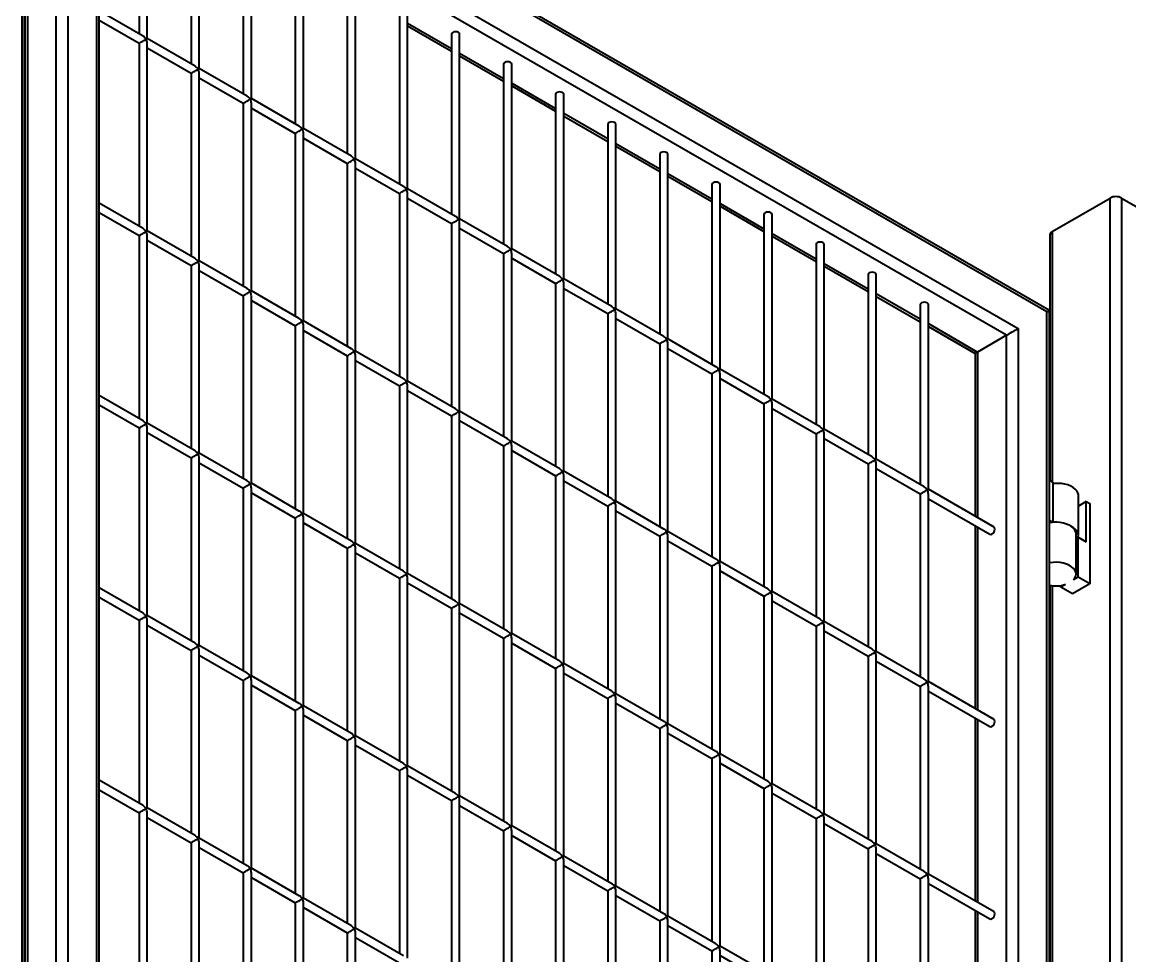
# Model space of a CAD drawing. Header units: millimetres. Extents: x 0 to 420, y 0 to 297.
# Drawn here: x 280.43 to 293.96, y 162.79 to 174.21 of the extents above; entities that cross this region are included whole.
import ezdxf

# ---------------------------------------------------------------- set-up
doc = ezdxf.new("R2010")
doc.units = ezdxf.units.MM

msp = doc.modelspace()

# ---------------------------------------------------------------- linework, layer by layer
at = {"color": 8, "linetype": 'Continuous', "lineweight": 40}
for p, q in [((280.4258, 147.6394), (280.4258, 179.8112)), ((292.4537, 170.3772), (281.3673, 176.7773)), ((280.4895, 174.6425), (280.4895, 151.3948)), ((285.1357, 174.1936), (285.6721, 173.884)), ((285.7721, 173.8262), (286.3084, 173.5166)), ((286.4084, 173.4589), (286.9448, 173.1492)), ((287.0448, 173.0915), (287.5812, 172.7818)), ((287.6812, 172.7241), (288.2176, 172.4144)), ((288.3176, 172.3567), (288.854, 172.047)), ((293.7194, 139.8835), (293.7194, 172.0553)), ((293.8609, 172.0553), (293.8609, 139.8835)), ((288.954, 171.9893), (289.4904, 171.6797)), ((293.0123, 171.6471), (293.0123, 168.585)), ((289.5904, 171.6219), (290.1268, 171.3123)), ((290.2268, 171.2546), (290.7632, 170.9449)), ((290.8632, 170.8872), (291.3996, 170.5775)), ((291.4996, 170.5198), (292.1002, 170.1731)), ((292.4537, 142.1587), (292.4537, 170.3772)), ((292.1002, 170.1731), (292.1002, 168.1486)), ((292.1002, 168.0332), (292.1002, 165.797)), ((293.0123, 167.3159), (293.0123, 144.0887)), ((292.1002, 165.6815), (292.1002, 163.4453)), ((292.1002, 163.3299), (292.1002, 161.0937))]:
    msp.add_line(p, q, dxfattribs=at)
at = {"color": 7, "linetype": 'Continuous', "lineweight": 40}
for p, q in [((280.4551, 147.6225), (280.4551, 179.7703)), ((280.843, 148.256), (280.843, 177.6515)), ((292.978, 170.6799), (280.9137, 177.6445)), ((280.9844, 177.5698), (280.9844, 148.3377)), ((292.9487, 170.663), (280.9844, 177.5698)), ((281.338, 176.9575), (292.5951, 170.4589)), ((281.338, 148.5418), (281.338, 176.9575)), ((281.3673, 148.5588), (281.3673, 176.8589)), ((281.8537, 176.2635), (281.8537, 174.0638)), ((281.9537, 174.0061), (281.9537, 176.2635)), ((282.4901, 175.8961), (282.4901, 173.6964)), ((282.5901, 173.6387), (282.5901, 175.8961)), ((283.1265, 175.5287), (283.1265, 173.329)), ((283.2265, 173.2713), (283.2265, 175.5287)), ((283.7629, 175.1614), (283.7629, 172.9616)), ((283.8629, 172.9039), (283.8629, 175.1614)), ((284.3993, 174.794), (284.3993, 172.5943)), ((284.4993, 172.5365), (284.4993, 174.794)), ((280.4602, 174.6358), (280.4602, 151.4041)), ((281.9037, 174.0349), (281.3673, 174.3446)), ((285.0357, 174.4266), (285.0357, 172.2269)), ((285.1357, 172.1691), (285.1357, 174.4266)), ((281.3673, 174.2291), (281.8537, 173.9483)), ((285.1357, 174.1598), (285.6721, 173.8502)), ((281.8537, 173.9483), (281.8537, 171.7122)), ((282.5401, 173.6675), (281.9537, 174.0061)), ((281.9537, 171.6544), (281.9537, 173.9483)), ((285.6721, 174.0592), (285.6721, 171.8595)), ((285.772, 171.8018), (285.772, 174.0592)), ((281.9537, 173.8906), (282.4901, 173.5809)), ((285.7721, 173.7924), (286.3084, 173.4828)), ((286.3084, 173.6918), (286.3084, 171.4921)), ((286.4084, 171.4344), (286.4084, 173.6918)), ((282.4901, 173.5809), (282.4901, 171.3448)), ((283.1765, 173.3002), (282.5901, 173.6387)), ((282.5901, 171.287), (282.5901, 173.5809)), ((282.5901, 173.5232), (283.1265, 173.2136)), ((286.4084, 173.425), (286.9448, 173.1154)), ((283.8129, 172.9328), (283.2265, 173.2713)), ((286.9448, 173.3244), (286.9448, 171.1247)), ((287.0448, 171.067), (287.0448, 173.3244)), ((283.1265, 173.2136), (283.1265, 170.9774)), ((283.2265, 170.9197), (283.2265, 173.2136)), ((283.2265, 173.1558), (283.7629, 172.8462)), ((287.0448, 173.0577), (287.5812, 172.748)), ((284.4493, 172.5654), (283.8629, 172.9039)), ((287.5812, 172.9571), (287.5812, 170.7573)), ((287.6812, 170.6996), (287.6812, 172.9571)), ((283.7629, 172.8462), (283.7629, 170.61)), ((283.8629, 170.5523), (283.8629, 172.8462)), ((283.8629, 172.7884), (284.3993, 172.4788)), ((287.6812, 172.6903), (288.2176, 172.3806)), ((288.2176, 172.5897), (288.2176, 170.39)), ((288.3176, 170.3322), (288.3176, 172.5897)), ((284.3993, 172.4788), (284.3993, 170.2426)), ((285.0856, 172.198), (284.4993, 172.5365)), ((284.4993, 170.1849), (284.4993, 172.4788)), ((284.4993, 172.4211), (285.0357, 172.1114)), ((288.3176, 172.3229), (288.854, 172.0132)), ((288.854, 172.2223), (288.854, 170.0226)), ((288.954, 169.9648), (288.954, 172.2223)), ((285.0357, 172.1114), (285.0357, 169.8752)), ((285.722, 171.8306), (285.1357, 172.1691)), ((285.1357, 169.8175), (285.1357, 172.1114)), ((285.1357, 172.0537), (285.672, 171.744)), ((293.0123, 171.6471), (293.7194, 172.0553)), ((293.8609, 172.0553), (294.568, 171.6471)), ((281.9037, 171.6833), (281.3673, 171.9929)), ((288.954, 171.9555), (289.4904, 171.6459)), ((281.3673, 171.8775), (281.8537, 171.5967)), ((286.3584, 171.4632), (285.772, 171.8018)), ((289.4904, 171.8549), (289.4904, 169.6552)), ((289.5904, 169.5975), (289.5904, 171.8549)), ((282.5401, 171.3159), (281.9537, 171.6544)), ((285.6721, 171.744), (285.6721, 169.5078)), ((285.772, 169.4501), (285.772, 171.744)), ((285.772, 171.6863), (286.3084, 171.3766)), ((281.8537, 171.5967), (281.8537, 169.3605)), ((281.9537, 169.3028), (281.9537, 171.5967)), ((281.9537, 171.539), (282.4901, 171.2293)), ((289.5904, 171.5881), (290.1268, 171.2785)), ((292.983, 171.6063), (292.983, 168.6019)), ((286.3084, 171.3766), (286.3084, 169.1405)), ((286.9948, 171.0959), (286.4084, 171.4344)), ((286.4084, 169.0827), (286.4084, 171.3766)), ((290.1268, 171.4875), (290.1268, 169.2878)), ((290.2268, 169.2301), (290.2268, 171.4875)), ((282.4901, 171.2293), (282.4901, 168.9931)), ((283.1765, 170.9485), (282.5901, 171.287)), ((282.5901, 168.9354), (282.5901, 171.2293)), ((286.4084, 171.3189), (286.9448, 171.0093)), ((282.5901, 171.1716), (283.1265, 170.8619)), ((290.2268, 171.2207), (290.7632, 170.9111)), ((290.7632, 171.1201), (290.7632, 168.9204)), ((290.8632, 168.8627), (290.8632, 171.1201)), ((286.9448, 171.0093), (286.9448, 168.7731)), ((287.6312, 170.7285), (287.0448, 171.067)), ((287.0448, 168.7154), (287.0448, 171.0093)), ((283.1265, 170.8619), (283.1265, 168.6257)), ((283.8129, 170.5811), (283.2265, 170.9197)), ((283.2265, 168.568), (283.2265, 170.8619)), ((287.0448, 170.9515), (287.5812, 170.6419)), ((290.8632, 170.8534), (291.3996, 170.5437)), ((283.2265, 170.8042), (283.7629, 170.4945)), ((288.2676, 170.3611), (287.6812, 170.6996)), ((291.3996, 170.7528), (291.3996, 168.553)), ((291.4996, 168.4953), (291.4996, 170.7527)), ((284.4493, 170.2138), (283.8629, 170.5523)), ((287.5812, 170.6419), (287.5812, 168.4057)), ((287.6812, 168.348), (287.6812, 170.6419)), ((287.6812, 170.5841), (288.2176, 170.2745)), ((292.9487, 141.4309), (292.9487, 170.663)), ((292.978, 141.3323), (292.978, 170.6799)), ((283.7629, 170.4945), (283.7629, 168.2584)), ((283.8629, 168.2006), (283.8629, 170.4945)), ((283.8629, 170.4368), (284.3993, 170.1271)), ((291.4996, 170.486), (292.0709, 170.1562)), ((292.5951, 170.4589), (292.5951, 142.0432)), ((288.904, 169.9937), (288.3176, 170.3322)), ((292.4537, 170.3772), (292.1002, 170.1731)), ((285.0856, 169.8464), (284.4993, 170.1849)), ((288.2176, 170.2745), (288.2176, 168.0383)), ((288.3176, 167.9806), (288.3176, 170.2745)), ((288.3176, 170.2168), (288.854, 169.9071)), ((292.0709, 170.1562), (292.0709, 168.1655)), ((284.3993, 170.1272), (284.3993, 167.891)), ((284.4993, 167.8332), (284.4993, 170.1271)), ((284.4993, 170.0694), (285.0357, 169.7598)), ((288.854, 169.9071), (288.854, 167.6709)), ((289.5404, 169.6263), (288.954, 169.9648)), ((288.954, 167.6132), (288.954, 169.9071)), ((285.0357, 169.7598), (285.0357, 167.5236)), ((285.722, 169.479), (285.1357, 169.8175)), ((285.1357, 167.4659), (285.1357, 169.7598)), ((288.954, 169.8494), (289.4904, 169.5397)), ((281.9037, 169.3317), (281.3673, 169.6413)), ((285.1357, 169.702), (285.672, 169.3924)), ((281.3673, 169.5258), (281.8537, 169.245)), ((289.4904, 169.5397), (289.4904, 167.3035)), ((290.1768, 169.2589), (289.5904, 169.5975)), ((289.5904, 167.2458), (289.5904, 169.5397)), ((289.5904, 169.482), (290.1268, 169.1723)), ((285.6721, 169.3924), (285.6721, 167.1562)), ((286.3584, 169.1116), (285.772, 169.4501)), ((285.772, 167.0985), (285.772, 169.3924)), ((285.772, 169.3347), (286.3084, 169.025)), ((281.8537, 169.245), (281.8537, 167.0089)), ((282.5401, 168.9643), (281.9537, 169.3028)), ((281.9537, 166.9511), (281.9537, 169.245)), ((290.8132, 168.8916), (290.2268, 169.2301)), ((281.9537, 169.1873), (282.4901, 168.8777)), ((286.9948, 168.7442), (286.4084, 169.0827)), ((290.1268, 169.1723), (290.1268, 166.9362)), ((290.2268, 166.8784), (290.2268, 169.1723)), ((290.2268, 169.1146), (290.7632, 168.805)), ((283.1765, 168.5969), (282.5901, 168.9354)), ((286.3084, 169.025), (286.3084, 166.7888)), ((286.4084, 166.7311), (286.4084, 169.025)), ((286.4084, 168.9673), (286.9448, 168.6576)), ((282.4901, 168.8777), (282.4901, 166.6415)), ((282.5901, 166.5838), (282.5901, 168.8777)), ((282.5901, 168.8199), (283.1265, 168.5103)), ((290.7632, 168.805), (290.7632, 166.5688)), ((291.4496, 168.5242), (290.8632, 168.8627)), ((290.8632, 166.511), (290.8632, 168.805)), ((286.9448, 168.6576), (286.9448, 166.4214)), ((287.6312, 168.3768), (287.0448, 168.7154)), ((287.0448, 166.3637), (287.0448, 168.6576)), ((290.8632, 168.7472), (291.3996, 168.4376)), ((283.8129, 168.2295), (283.2265, 168.568)), ((287.0448, 168.5999), (287.5812, 168.2902)), ((292.978, 168.6048), (293.0194, 168.5809)), ((293.0194, 168.5809), (293.0194, 168.091)), ((283.1265, 168.5103), (283.1265, 166.2741)), ((283.2265, 166.2164), (283.2265, 168.5103)), ((283.2265, 168.4525), (283.7629, 168.1429)), ((291.3996, 168.4376), (291.3996, 166.2014)), ((292.3019, 168.0321), (291.4996, 168.4953)), ((291.4996, 166.1437), (291.4996, 168.4376)), ((293.333, 167.9318), (293.333, 168.4217)), ((287.5812, 168.2902), (287.5812, 166.0541)), ((288.2676, 168.0095), (287.6812, 168.348)), ((287.6812, 165.9963), (287.6812, 168.2902)), ((291.4996, 168.3798), (292.2519, 167.9455)), ((293.4295, 168.3441), (293.333, 168.2884)), ((293.4295, 167.8542), (293.4295, 168.3441)), ((293.4295, 168.3441), (293.4719, 168.3196)), ((293.4719, 168.3196), (293.4719, 167.3398)), ((283.7629, 168.1429), (283.7629, 165.9067)), ((284.4493, 167.8621), (283.8629, 168.2006)), ((283.8629, 165.849), (283.8629, 168.1429)), ((287.6812, 168.2325), (288.2176, 167.9228)), ((283.8629, 168.0852), (284.3993, 167.7755)), ((288.904, 167.6421), (288.3176, 167.9806)), ((292.0709, 168.0501), (292.0709, 165.8139)), ((293.0194, 168.091), (292.978, 168.1149)), ((288.2176, 167.9228), (288.2176, 165.6867)), ((288.3176, 165.6289), (288.3176, 167.9228)), ((288.3176, 167.8651), (288.854, 167.5555)), ((293.3047, 167.4582), (293.3047, 167.9481)), ((293.3305, 167.9113), (293.3047, 167.8965)), ((293.3305, 167.4214), (293.3305, 167.9113)), ((293.3305, 167.9113), (293.4295, 167.8542)), ((284.3993, 167.7755), (284.3993, 165.5393)), ((285.0856, 167.4947), (284.4993, 167.8332)), ((284.4993, 165.4816), (284.4993, 167.7755)), ((284.4993, 167.7178), (285.0357, 167.4081)), ((289.5404, 167.2747), (288.954, 167.6132)), ((285.722, 167.1273), (285.1357, 167.4659)), ((288.854, 167.5555), (288.854, 165.3193)), ((288.954, 165.2616), (288.954, 167.5555)), ((288.954, 167.4977), (289.4904, 167.1881)), ((285.0357, 167.4081), (285.0357, 165.172)), ((285.1357, 165.1142), (285.1357, 167.4081)), ((285.1357, 167.3504), (285.672, 167.0407)), ((292.983, 167.3199), (292.983, 144.1056)), ((293.175, 167.3316), (293.1184, 167.299)), ((293.1184, 167.299), (293.1184, 167.3186)), ((293.4719, 167.3398), (293.2598, 167.2173)), ((293.3305, 167.4214), (293.274, 167.3888)), ((293.4719, 167.3398), (293.3305, 167.4214)), ((281.9037, 166.98), (281.3673, 167.2897)), ((281.3673, 167.1742), (281.8537, 166.8934)), ((289.4904, 167.1881), (289.4904, 164.9519)), ((290.1768, 166.9073), (289.5904, 167.2458)), ((289.5904, 164.8942), (289.5904, 167.1881)), ((293.2598, 167.2173), (293.1184, 167.299)), ((285.6721, 167.0407), (285.6721, 164.8046)), ((286.3584, 166.76), (285.772, 167.0985)), ((285.772, 164.7468), (285.772, 167.0407)), ((289.5904, 167.1304), (290.1268, 166.8207)), ((282.5401, 166.6126), (281.9537, 166.9511)), ((285.772, 166.983), (286.3084, 166.6734)), ((281.8537, 166.8934), (281.8537, 164.6572)), ((281.9537, 164.5995), (281.9537, 166.8934)), ((281.9537, 166.8357), (282.4901, 166.526)), ((290.1268, 166.8207), (290.1268, 164.5845)), ((290.8132, 166.5399), (290.2268, 166.8784)), ((290.2268, 164.5268), (290.2268, 166.8207)), ((290.2268, 166.763), (290.7632, 166.4533)), ((286.3084, 166.6734), (286.3084, 164.4372)), ((286.9948, 166.3926), (286.4084, 166.7311)), ((286.4084, 164.3795), (286.4084, 166.6734)), ((282.4901, 166.526), (282.4901, 164.2899)), ((283.1765, 166.2452), (282.5901, 166.5838)), ((282.5901, 164.2321), (282.5901, 166.526)), ((286.4084, 166.6156), (286.9448, 166.306)), ((291.4496, 166.1725), (290.8632, 166.5111)), ((282.5901, 166.4683), (283.1265, 166.1586)), ((287.6312, 166.0252), (287.0448, 166.3637)), ((290.7632, 166.4533), (290.7632, 164.2171)), ((290.8632, 164.1594), (290.8632, 166.4533)), ((290.8632, 166.3956), (291.3996, 166.0859)), ((286.9448, 166.306), (286.9448, 164.0698)), ((287.0448, 164.0121), (287.0448, 166.306)), ((287.0448, 166.2482), (287.5812, 165.9386)), ((283.1265, 166.1586), (283.1265, 163.9225)), ((283.8129, 165.8779), (283.2265, 166.2164)), ((283.2265, 163.8647), (283.2265, 166.1586)), ((283.2265, 166.1009), (283.7629, 165.7913)), ((291.3996, 166.0859), (291.3996, 163.8498)), ((292.3019, 165.6805), (291.4996, 166.1437)), ((291.4996, 163.792), (291.4996, 166.0859)), ((288.2676, 165.6578), (287.6812, 165.9963)), ((291.4996, 166.0282), (292.2519, 165.5939)), ((284.4493, 165.5105), (283.8629, 165.849)), ((287.5812, 165.9386), (287.5812, 163.7024)), ((287.6812, 163.6447), (287.6812, 165.9386)), ((287.6812, 165.8809), (288.2176, 165.5712)), ((283.7629, 165.7913), (283.7629, 163.5551)), ((283.8629, 163.4974), (283.8629, 165.7913)), ((283.8629, 165.7335), (284.3993, 165.4239)), ((292.0709, 165.6984), (292.0709, 163.4623)), ((288.2176, 165.5712), (288.2176, 163.335)), ((288.904, 165.2904), (288.3176, 165.6289)), ((288.3176, 163.2773), (288.3176, 165.5712)), ((284.3993, 165.4239), (284.3993, 163.1877)), ((285.0856, 165.1431), (284.4993, 165.4816)), ((284.4993, 163.13), (284.4993, 165.4239)), ((288.3176, 165.5135), (288.854, 165.2038)), ((284.4993, 165.3661), (285.0357, 165.0565)), ((288.854, 165.2038), (288.854, 162.9677)), ((289.5404, 164.923), (288.954, 165.2616)), ((288.954, 162.9099), (288.954, 165.2038)), ((288.954, 165.1461), (289.4904, 164.8364)), ((285.0357, 165.0565), (285.0357, 162.8203)), ((285.722, 164.7757), (285.1357, 165.1142)), ((285.1357, 162.7626), (285.1357, 165.0565)), ((281.9037, 164.6284), (281.3673, 164.938)), ((285.1357, 164.9988), (285.672, 164.6891)), ((290.1768, 164.5557), (289.5904, 164.8942)), ((281.3673, 164.8226), (281.8537, 164.5418)), ((286.3584, 164.4083), (285.772, 164.7468)), ((289.4904, 164.8364), (289.4904, 162.6003)), ((289.5904, 162.5425), (289.5904, 164.8364)), ((289.5904, 164.7787), (290.1268, 164.4691)), ((282.5401, 164.261), (281.9537, 164.5995)), ((285.6721, 164.6891), (285.6721, 162.4529)), ((285.772, 162.3952), (285.772, 164.6891)), ((285.772, 164.6314), (286.3084, 164.3217)), ((281.8537, 164.5418), (281.8537, 162.3056)), ((281.9537, 162.2479), (281.9537, 164.5418)), ((281.9537, 164.484), (282.4901, 164.1744)), ((290.1268, 164.4691), (290.1268, 162.2329)), ((290.8132, 164.1883), (290.2268, 164.5268)), ((290.2268, 162.1752), (290.2268, 164.4691)), ((286.9948, 164.0409), (286.4084, 164.3795)), ((290.2268, 164.4113), (290.7632, 164.1017)), ((283.1765, 163.8936), (282.5901, 164.2321)), ((286.3084, 164.3217), (286.3084, 162.0856)), ((286.4084, 162.0278), (286.4084, 164.3217)), ((286.4084, 164.264), (286.9448, 163.9543)), ((282.4901, 164.1744), (282.4901, 161.9382)), ((282.5901, 161.8805), (282.5901, 164.1744)), ((282.5901, 164.1167), (283.1265, 163.807)), ((290.7632, 164.1017), (290.7632, 161.8655)), ((291.4496, 163.8209), (290.8632, 164.1594)), ((290.8632, 161.8078), (290.8632, 164.1017)), ((286.9448, 163.9543), (286.9448, 161.7182)), ((287.6312, 163.6736), (287.0448, 164.0121)), ((287.0448, 161.6604), (287.0448, 163.9543)), ((290.8632, 164.0439), (291.3996, 163.7343)), ((283.1265, 163.807), (283.1265, 161.5708)), ((283.8129, 163.5262), (283.2265, 163.8647)), ((283.2265, 161.5131), (283.2265, 163.807)), ((287.0448, 163.8966), (287.5812, 163.587)), ((292.3019, 163.3289), (291.4996, 163.792)), ((283.2265, 163.7493), (283.7629, 163.4396)), ((291.3996, 163.7343), (291.3996, 161.4981)), ((291.4996, 161.4404), (291.4996, 163.7343)), ((291.4996, 163.6766), (292.2519, 163.2423)), ((287.5812, 163.587), (287.5812, 161.3508)), ((288.2676, 163.3062), (287.6812, 163.6447)), ((287.6812, 161.2931), (287.6812, 163.587)), ((287.6812, 163.5292), (288.2176, 163.2196)), ((283.7629, 163.4396), (283.7629, 161.2035)), ((284.4493, 163.1588), (283.8629, 163.4974)), ((283.8629, 161.1457), (283.8629, 163.4396)), ((283.8629, 163.3819), (284.3993, 163.0722)), ((288.904, 162.9388), (288.3176, 163.2773)), ((292.0709, 163.3468), (292.0709, 161.1106)), ((285.0856, 162.7915), (284.4993, 163.13)), ((288.2176, 163.2196), (288.2176, 160.9834)), ((288.3176, 160.9257), (288.3176, 163.2196)), ((288.3176, 163.1618), (288.854, 162.8522)), ((284.3993, 163.0722), (284.3993, 160.8361)), ((284.4993, 160.7783), (284.4993, 163.0722)), ((284.4993, 163.0145), (285.0357, 162.7049)), ((288.854, 162.8522), (288.854, 160.616)), ((289.5404, 162.5714), (288.954, 162.9099)), ((288.954, 160.5583), (288.954, 162.8522)), ((288.954, 162.7945), (289.4904, 162.4848))]:
    msp.add_line(p, q, dxfattribs=at)
at = {"color": 7, "linetype": 'Continuous', "lineweight": 40, "flags": 128}
for points in [[(285.772, 174.0592), (285.7682, 174.0702), (285.7574, 174.0796), (285.7412, 174.0859), (285.722, 174.0881), (285.7029, 174.0859), (285.6867, 174.0796), (285.6759, 174.0702), (285.6721, 174.0592), (285.6721, 174.0592)], [(286.4084, 173.6918), (286.4046, 173.7029), (286.3938, 173.7122), (286.3776, 173.7185), (286.3584, 173.7207), (286.3393, 173.7185), (286.3231, 173.7122), (286.3123, 173.7029), (286.3084, 173.6918), (286.3084, 173.6918)], [(287.0448, 173.3244), (287.041, 173.3355), (287.0302, 173.3448), (287.014, 173.3511), (286.9948, 173.3533), (286.9757, 173.3511), (286.9595, 173.3448), (286.9486, 173.3355), (286.9448, 173.3244), (286.9448, 173.3244)], [(287.6812, 172.9571), (287.6774, 172.9681), (287.6666, 172.9775), (287.6504, 172.9837), (287.6312, 172.9859), (287.6121, 172.9837), (287.5959, 172.9775), (287.585, 172.9681), (287.5812, 172.9571), (287.5812, 172.9571)], [(288.3176, 172.5897), (288.3138, 172.6007), (288.303, 172.6101), (288.2868, 172.6163), (288.2676, 172.6185), (288.2485, 172.6163), (288.2323, 172.6101), (288.2214, 172.6007), (288.2176, 172.5897), (288.2176, 172.5897)], [(288.954, 172.2223), (288.9502, 172.2333), (288.9394, 172.2427), (288.9232, 172.249), (288.904, 172.2511), (288.8849, 172.249), (288.8687, 172.2427), (288.8578, 172.2333), (288.854, 172.2223), (288.854, 172.2223)], [(289.5904, 171.8549), (289.5866, 171.8659), (289.5758, 171.8753), (289.5596, 171.8816), (289.5404, 171.8838), (289.5213, 171.8816), (289.5051, 171.8753), (289.4942, 171.8659), (289.4904, 171.8549), (289.4904, 171.8549)], [(290.2268, 171.4875), (290.223, 171.4986), (290.2122, 171.5079), (290.196, 171.5142), (290.1768, 171.5164), (290.1577, 171.5142), (290.1415, 171.5079), (290.1306, 171.4986), (290.1268, 171.4875), (290.1268, 171.4875)], [(290.8632, 171.1201), (290.8594, 171.1312), (290.8486, 171.1405), (290.8324, 171.1468), (290.8132, 171.149), (290.7941, 171.1468), (290.7779, 171.1405), (290.767, 171.1312), (290.7632, 171.1201), (290.7632, 171.1201)], [(291.4996, 170.7527), (291.4958, 170.7638), (291.485, 170.7732), (291.4688, 170.7794), (291.4496, 170.7816), (291.4305, 170.7794), (291.4143, 170.7732), (291.4034, 170.7638), (291.3996, 170.7528), (291.3996, 170.7528)], [(293.333, 168.4217), (293.3327, 168.4296), (293.3268, 168.4536), (293.3141, 168.4767), (293.2949, 168.4983), (293.2697, 168.5177), (293.2393, 168.5343), (293.2044, 168.5478), (293.1661, 168.5578), (293.1255, 168.5639), (293.0837, 168.566), (293.0419, 168.564), (293.0194, 168.5612)], [(292.2769, 167.948), (292.2905, 167.9589), (292.3019, 167.9744), (292.3096, 167.9921), (292.3123, 168.0092), (292.3096, 168.0233), (292.3019, 168.0321), (292.3019, 168.0321)], [(293.3047, 167.9481), (293.3047, 167.9485), (293.3011, 167.9726), (293.2905, 167.9961), (293.2733, 168.0182), (293.2499, 168.0383), (293.221, 168.0559), (293.1874, 168.0704), (293.1501, 168.0815), (293.1101, 168.0888), (293.0685, 168.0922), (293.0266, 168.0915), (292.9854, 168.0867), (292.978, 168.0854)], [(293.3305, 167.9113), (293.3314, 167.9155), (293.3327, 167.9397), (293.3268, 167.9637), (293.3141, 167.9868), (293.2949, 168.0083), (293.2697, 168.0277), (293.2451, 168.0416)], [(292.2519, 167.9455), (292.2634, 167.9433), (292.2769, 167.948)], [(293.274, 167.3888), (293.291, 167.4109), (293.3013, 167.4344), (293.3047, 167.4586), (293.3011, 167.4827), (293.2905, 167.5061), (293.2733, 167.5282), (293.2499, 167.5484), (293.221, 167.5659), (293.1874, 167.5805), (293.1501, 167.5916), (293.1101, 167.5989), (293.0685, 167.6023), (293.0266, 167.6016), (292.9854, 167.5968), (292.978, 167.5955)], [(292.2769, 165.5964), (292.2905, 165.6073), (292.3019, 165.6228), (292.3096, 165.6404), (292.3123, 165.6576), (292.3096, 165.6717), (292.3019, 165.6805), (292.3019, 165.6805)], [(292.2519, 165.5939), (292.2634, 165.5917), (292.2769, 165.5964)], [(292.2519, 163.2423), (292.2634, 163.24), (292.2769, 163.2447)], [(292.2769, 163.2447), (292.2905, 163.2557), (292.3019, 163.2711), (292.3096, 163.2888), (292.3123, 163.306), (292.3096, 163.32), (292.3019, 163.3289), (292.3019, 163.3289)]]:
    msp.add_lwpolyline(points, dxfattribs=at)
at = {"color": 7, "linetype": 'Continuous', "lineweight": 40}
for centre, radius, start, end in [((293.7901, 171.9188), 0.1537, 62.61403, 117.38755), ((293.0331, 171.6013), 0.0503, 114.3785, 174.30173), ((293.0544, 167.7278), 0.4141, 259.35745, 286.92063)]:
    msp.add_arc(centre, radius, start, end, dxfattribs=at)
for centre, major_axis, ratio, start_param, end_param in [((281.9037, 173.9772), (0.05, 0.0289), 0.0000704, 3.141552, 5.4977465), ((281.9037, 173.9772), (-0.0354, 0.0612), 0.5773346, 4.7123483, 5.4978278), ((281.9037, 173.9772), (0.05, 0.0289), 0.0000704, 5.4977465, 6.2831447), ((281.9037, 173.9772), (-0.0354, 0.0612), 0.5773346, 3.9269502, 4.7123483), ((282.5401, 173.6098), (-0.0354, 0.0612), 0.5773346, 4.7123483, 5.4978278), ((282.5401, 173.6098), (0.05, 0.0289), 0.0000704, 3.141552, 5.4977465), ((282.5401, 173.6098), (0.05, 0.0289), 0.0000704, 5.4977465, 6.2831447), ((282.5401, 173.6098), (-0.0354, 0.0612), 0.5773346, 3.9269502, 4.7123483), ((283.1765, 173.2424), (0.05, 0.0289), 0.0000704, 3.141552, 5.4977465), ((283.1765, 173.2424), (-0.0354, 0.0612), 0.5773346, 4.7123483, 5.4978278), ((283.1765, 173.2424), (0.05, 0.0289), 0.0000704, 5.4977465, 6.2831447), ((283.1765, 173.2424), (-0.0354, 0.0612), 0.5773346, 3.9269502, 4.7123483), ((283.8129, 172.875), (0.05, 0.0289), 0.0000704, 3.141552, 5.4977465), ((283.8129, 172.875), (-0.0354, 0.0612), 0.5773346, 4.7123483, 5.4978278), ((283.8129, 172.875), (0.05, 0.0289), 0.0000704, 5.4977465, 6.2831447), ((283.8129, 172.875), (-0.0354, 0.0612), 0.5773346, 3.9269502, 4.7123483), ((284.4493, 172.5077), (0.05, 0.0289), 0.0000704, 3.141552, 5.4977465), ((284.4493, 172.5077), (-0.0354, 0.0612), 0.5773346, 4.7123483, 5.4978278), ((284.4493, 172.5077), (0.05, 0.0289), 0.0000704, 5.4977465, 6.2831447), ((284.4493, 172.5077), (-0.0354, 0.0612), 0.5773346, 3.9269502, 4.7123483), ((285.0857, 172.1403), (-0.0354, 0.0612), 0.5773346, 4.7123483, 5.4978278), ((285.0857, 172.1403), (0.05, 0.0289), 0.0000704, 3.141552, 5.4977465), ((285.0857, 172.1403), (0.05, 0.0289), 0.0000704, 5.4977465, 6.2831447), ((285.0857, 172.1403), (-0.0354, 0.0612), 0.5773346, 3.9269502, 4.7123483), ((285.722, 171.7729), (0.05, 0.0289), 0.0000704, 3.141552, 5.4977465), ((285.722, 171.7729), (-0.0354, 0.0612), 0.5773346, 4.7123483, 5.4978278), ((285.722, 171.7729), (0.05, 0.0289), 0.0000704, 5.4977465, 6.2831447), ((285.722, 171.7729), (-0.0354, 0.0612), 0.5773346, 3.9269502, 4.7123483), ((281.9037, 171.6256), (0.05, 0.0289), 0.0000704, 3.141552, 5.4977465), ((281.9037, 171.6256), (-0.0354, 0.0612), 0.5773346, 4.7123483, 5.4978278), ((281.9037, 171.6256), (0.05, 0.0289), 0.0000704, 5.4977465, 6.2831447), ((281.9037, 171.6256), (-0.0354, 0.0612), 0.5773346, 3.9269502, 4.7123483), ((286.3584, 171.4055), (0.05, 0.0289), 0.0000704, 3.141552, 5.4977465), ((286.3584, 171.4055), (-0.0354, 0.0612), 0.5773346, 4.7123483, 5.4978278), ((286.3584, 171.4055), (0.05, 0.0289), 0.0000704, 5.4977465, 6.2831447), ((286.3584, 171.4055), (-0.0354, 0.0612), 0.5773346, 3.9269502, 4.7123483), ((282.5401, 171.2582), (0.05, 0.0289), 0.0000704, 3.141552, 5.4977465), ((282.5401, 171.2582), (-0.0354, 0.0612), 0.5773346, 4.7123483, 5.4978278), ((282.5401, 171.2582), (0.05, 0.0289), 0.0000704, 5.4977465, 6.2831447), ((282.5401, 171.2582), (-0.0354, 0.0612), 0.5773346, 3.9269502, 4.7123483), ((286.9948, 171.0381), (-0.0354, 0.0612), 0.5773346, 4.7123483, 5.4978278), ((286.9948, 171.0381), (0.05, 0.0289), 0.0000704, 3.141552, 5.4977465), ((286.9948, 171.0381), (0.05, 0.0289), 0.0000704, 5.4977465, 6.2831447), ((286.9948, 171.0381), (-0.0354, 0.0612), 0.5773346, 3.9269502, 4.7123483), ((283.1765, 170.8908), (0.05, 0.0289), 0.0000704, 3.141552, 5.4977465), ((283.1765, 170.8908), (-0.0354, 0.0612), 0.5773346, 4.7123483, 5.4978278), ((283.1765, 170.8908), (0.05, 0.0289), 0.0000704, 5.4977465, 6.2831447), ((283.1765, 170.8908), (-0.0354, 0.0612), 0.5773346, 3.9269502, 4.7123483), ((287.6312, 170.6707), (0.05, 0.0289), 0.0000704, 3.141552, 5.4977465), ((287.6312, 170.6707), (-0.0354, 0.0612), 0.5773346, 4.7123483, 5.4978278), ((287.6312, 170.6707), (0.05, 0.0289), 0.0000704, 5.4977465, 6.2831447), ((287.6312, 170.6707), (-0.0354, 0.0612), 0.5773346, 3.9269502, 4.7123483), ((283.8129, 170.5234), (-0.0354, 0.0612), 0.5773346, 4.7123483, 5.4978278), ((283.8129, 170.5234), (0.05, 0.0289), 0.0000704, 5.4977465, 6.2831447), ((292.878, 170.6222), (0.1, 0.0577), 0.0000704, 5.4977465, 6.2831447), ((283.8129, 170.5234), (0.05, 0.0289), 0.0000704, 3.141552, 5.4977465), ((283.8129, 170.5234), (-0.0354, 0.0612), 0.5773346, 3.9269502, 4.7123483), ((292.5244, 170.418), (0.1, 0.0577), 0.0000704, 3.9269502, 5.4977465), ((288.2676, 170.3034), (0.05, 0.0289), 0.0000704, 3.141552, 5.4977465), ((288.2676, 170.3034), (-0.0354, 0.0612), 0.5773346, 4.7123483, 5.4978278), ((288.2676, 170.3034), (0.05, 0.0289), 0.0000704, 5.4977465, 6.2831447), ((288.2676, 170.3034), (-0.0354, 0.0612), 0.5773346, 3.9269502, 4.7123483), ((284.4493, 170.156), (0.05, 0.0289), 0.0000704, 3.141552, 5.4977465), ((284.4493, 170.156), (-0.0354, 0.0612), 0.5773346, 4.7123483, 5.4978278), ((284.4493, 170.156), (0.05, 0.0289), 0.0000704, 5.4977465, 6.2831447), ((284.4493, 170.156), (-0.0354, 0.0612), 0.5773346, 3.9269502, 4.7123483), ((292.1709, 170.2139), (0.1, 0.0577), 0.0000704, 3.141552, 3.9269502), ((288.904, 169.936), (0.05, 0.0289), 0.0000704, 3.141552, 5.4977465), ((288.904, 169.936), (-0.0354, 0.0612), 0.5773346, 4.7123483, 5.4978278), ((288.904, 169.936), (0.05, 0.0289), 0.0000704, 5.4977465, 6.2831447), ((288.904, 169.936), (-0.0354, 0.0612), 0.5773346, 3.9269502, 4.7123483), ((285.0857, 169.7886), (0.05, 0.0289), 0.0000704, 3.141552, 5.4977465), ((285.0857, 169.7886), (-0.0354, 0.0612), 0.5773346, 4.7123483, 5.4978278), ((285.0857, 169.7886), (0.05, 0.0289), 0.0000704, 5.4977465, 6.2831447), ((285.0857, 169.7886), (-0.0354, 0.0612), 0.5773346, 3.9269502, 4.7123483), ((289.5404, 169.5686), (-0.0354, 0.0612), 0.5773346, 4.7123483, 5.4978278), ((285.722, 169.4213), (-0.0354, 0.0612), 0.5773346, 4.7123483, 5.4978278), ((289.5404, 169.5686), (0.05, 0.0289), 0.0000704, 3.141552, 5.4977465), ((289.5404, 169.5686), (0.05, 0.0289), 0.0000704, 5.4977465, 6.2831447), ((289.5404, 169.5686), (-0.0354, 0.0612), 0.5773346, 3.9269502, 4.7123483), ((285.722, 169.4213), (0.05, 0.0289), 0.0000704, 3.141552, 5.4977465), ((285.722, 169.4213), (0.05, 0.0289), 0.0000704, 5.4977465, 6.2831447), ((285.722, 169.4213), (-0.0354, 0.0612), 0.5773346, 3.9269502, 4.7123483), ((281.9037, 169.2739), (0.05, 0.0289), 0.0000704, 3.141552, 5.4977465), ((281.9037, 169.2739), (-0.0354, 0.0612), 0.5773346, 4.7123483, 5.4978278), ((281.9037, 169.2739), (0.05, 0.0289), 0.0000704, 5.4977465, 6.2831447), ((281.9037, 169.2739), (-0.0354, 0.0612), 0.5773346, 3.9269502, 4.7123483), ((290.1768, 169.2012), (0.05, 0.0289), 0.0000704, 3.141552, 5.4977465), ((290.1768, 169.2012), (-0.0354, 0.0612), 0.5773346, 4.7123483, 5.4978278), ((290.1768, 169.2012), (0.05, 0.0289), 0.0000704, 5.4977465, 6.2831447), ((290.1768, 169.2012), (-0.0354, 0.0612), 0.5773346, 3.9269502, 4.7123483), ((286.3584, 169.0539), (0.05, 0.0289), 0.0000704, 3.141552, 5.4977465), ((286.3584, 169.0539), (-0.0354, 0.0612), 0.5773346, 4.7123483, 5.4978278), ((286.3584, 169.0539), (0.05, 0.0289), 0.0000704, 5.4977465, 6.2831447), ((286.3584, 169.0539), (-0.0354, 0.0612), 0.5773346, 3.9269502, 4.7123483), ((282.5401, 168.9065), (-0.0354, 0.0612), 0.5773346, 4.7123483, 5.4978278), ((282.5401, 168.9065), (0.05, 0.0289), 0.0000704, 5.4977465, 6.2831447), ((282.5401, 168.9065), (0.05, 0.0289), 0.0000704, 3.141552, 5.4977465), ((282.5401, 168.9065), (-0.0354, 0.0612), 0.5773346, 3.9269502, 4.7123483), ((290.8132, 168.8338), (0.05, 0.0289), 0.0000704, 3.141552, 5.4977465), ((290.8132, 168.8338), (-0.0354, 0.0612), 0.5773346, 4.7123483, 5.4978278), ((290.8132, 168.8338), (0.05, 0.0289), 0.0000704, 5.4977465, 6.2831447), ((290.8132, 168.8338), (-0.0354, 0.0612), 0.5773346, 3.9269502, 4.7123483), ((286.9948, 168.6865), (0.05, 0.0289), 0.0000704, 3.141552, 5.4977465), ((286.9948, 168.6865), (-0.0354, 0.0612), 0.5773346, 4.7123483, 5.4978278), ((286.9948, 168.6865), (0.05, 0.0289), 0.0000704, 5.4977465, 6.2831447), ((286.9948, 168.6865), (-0.0354, 0.0612), 0.5773346, 3.9269502, 4.7123483), ((283.1765, 168.5391), (0.05, 0.0289), 0.0000704, 3.141552, 5.4977465), ((283.1765, 168.5391), (-0.0354, 0.0612), 0.5773346, 4.7123483, 5.4978278), ((283.1765, 168.5391), (0.05, 0.0289), 0.0000704, 5.4977465, 6.2831447), ((283.1765, 168.5391), (-0.0354, 0.0612), 0.5773346, 3.9269502, 4.7123483), ((291.4496, 168.4664), (-0.0354, 0.0612), 0.5773346, 4.7123483, 5.4978278), ((291.4496, 168.4664), (0.05, 0.0289), 0.0000704, 3.141552, 5.4977465), ((291.4496, 168.4664), (0.05, 0.0289), 0.0000704, 5.4977465, 6.2831447), ((291.4496, 168.4664), (-0.0354, 0.0612), 0.5773346, 3.9269502, 4.7123483), ((287.6312, 168.3191), (0.05, 0.0289), 0.0000704, 3.141552, 5.4977465), ((287.6312, 168.3191), (-0.0354, 0.0612), 0.5773346, 4.7123483, 5.4978278), ((287.6312, 168.3191), (0.05, 0.0289), 0.0000704, 5.4977465, 6.2831447), ((287.6312, 168.3191), (-0.0354, 0.0612), 0.5773346, 3.9269502, 4.7123483), ((283.8129, 168.1718), (0.05, 0.0289), 0.0000704, 3.141552, 5.4977465), ((283.8129, 168.1718), (-0.0354, 0.0612), 0.5773346, 4.7123483, 5.4978278), ((283.8129, 168.1718), (0.05, 0.0289), 0.0000704, 5.4977465, 6.2831447), ((283.8129, 168.1718), (-0.0354, 0.0612), 0.5773346, 3.9269502, 4.7123483), ((288.2676, 167.9517), (-0.0354, 0.0612), 0.5773346, 4.7123483, 5.4978278), ((288.2676, 167.9517), (0.05, 0.0289), 0.0000704, 5.4977465, 6.2831447), ((284.4493, 167.8044), (-0.0354, 0.0612), 0.5773346, 4.7123483, 5.4978278), ((288.2676, 167.9517), (0.05, 0.0289), 0.0000704, 3.141552, 5.4977465), ((288.2676, 167.9517), (-0.0354, 0.0612), 0.5773346, 3.9269502, 4.7123483), ((284.4493, 167.8044), (0.05, 0.0289), 0.0000704, 3.141552, 5.4977465), ((284.4493, 167.8044), (0.05, 0.0289), 0.0000704, 5.4977465, 6.2831447), ((284.4493, 167.8044), (-0.0354, 0.0612), 0.5773346, 3.9269502, 4.7123483), ((288.904, 167.5843), (0.05, 0.0289), 0.0000704, 3.141552, 5.4977465), ((288.904, 167.5843), (-0.0354, 0.0612), 0.5773346, 4.7123483, 5.4978278), ((288.904, 167.5843), (0.05, 0.0289), 0.0000704, 5.4977465, 6.2831447), ((288.904, 167.5843), (-0.0354, 0.0612), 0.5773346, 3.9269502, 4.7123483), ((285.0857, 167.437), (0.05, 0.0289), 0.0000704, 3.141552, 5.4977465), ((285.0857, 167.437), (-0.0354, 0.0612), 0.5773346, 4.7123483, 5.4978278), ((285.0857, 167.437), (0.05, 0.0289), 0.0000704, 5.4977465, 6.2831447), ((285.0857, 167.437), (-0.0354, 0.0612), 0.5773346, 3.9269502, 4.7123483), ((289.5404, 167.2169), (0.05, 0.0289), 0.0000704, 3.141552, 5.4977465), ((289.5404, 167.2169), (-0.0354, 0.0612), 0.5773346, 4.7123483, 5.4978278), ((289.5404, 167.2169), (0.05, 0.0289), 0.0000704, 5.4977465, 6.2831447), ((289.5404, 167.2169), (-0.0354, 0.0612), 0.5773346, 3.9269502, 4.7123483), ((285.722, 167.0696), (0.05, 0.0289), 0.0000704, 3.141552, 5.4977465), ((285.722, 167.0696), (-0.0354, 0.0612), 0.5773346, 4.7123483, 5.4978278), ((285.722, 167.0696), (0.05, 0.0289), 0.0000704, 5.4977465, 6.2831447), ((285.722, 167.0696), (-0.0354, 0.0612), 0.5773346, 3.9269502, 4.7123483), ((281.9037, 166.9223), (0.05, 0.0289), 0.0000704, 3.141552, 5.4977465), ((281.9037, 166.9223), (-0.0354, 0.0612), 0.5773346, 4.7123483, 5.4978278), ((281.9037, 166.9223), (0.05, 0.0289), 0.0000704, 5.4977465, 6.2831447), ((281.9037, 166.9223), (-0.0354, 0.0612), 0.5773346, 3.9269502, 4.7123483), ((290.1768, 166.8496), (-0.0354, 0.0612), 0.5773346, 4.7123483, 5.4978278), ((290.1768, 166.8496), (0.05, 0.0289), 0.0000704, 3.141552, 5.4977465), ((290.1768, 166.8496), (0.05, 0.0289), 0.0000704, 5.4977465, 6.2831447), ((290.1768, 166.8496), (-0.0354, 0.0612), 0.5773346, 3.9269502, 4.7123483), ((286.3584, 166.7022), (0.05, 0.0289), 0.0000704, 3.141552, 5.4977465), ((286.3584, 166.7022), (-0.0354, 0.0612), 0.5773346, 4.7123483, 5.4978278), ((286.3584, 166.7022), (0.05, 0.0289), 0.0000704, 5.4977465, 6.2831447), ((286.3584, 166.7022), (-0.0354, 0.0612), 0.5773346, 3.9269502, 4.7123483), ((282.5401, 166.5549), (0.05, 0.0289), 0.0000704, 3.141552, 5.4977465), ((282.5401, 166.5549), (-0.0354, 0.0612), 0.5773346, 4.7123483, 5.4978278), ((282.5401, 166.5549), (0.05, 0.0289), 0.0000704, 5.4977465, 6.2831447), ((282.5401, 166.5549), (-0.0354, 0.0612), 0.5773346, 3.9269502, 4.7123483), ((290.8132, 166.4822), (0.05, 0.0289), 0.0000704, 3.141552, 5.4977465), ((290.8132, 166.4822), (-0.0354, 0.0612), 0.5773346, 4.7123483, 5.4978278), ((290.8132, 166.4822), (0.05, 0.0289), 0.0000704, 5.4977465, 6.2831447), ((290.8132, 166.4822), (-0.0354, 0.0612), 0.5773346, 3.9269502, 4.7123483), ((286.9948, 166.3348), (-0.0354, 0.0612), 0.5773346, 4.7123483, 5.4978278), ((286.9948, 166.3348), (0.05, 0.0289), 0.0000704, 5.4977465, 6.2831447), ((283.1765, 166.1875), (-0.0354, 0.0612), 0.5773346, 4.7123483, 5.4978278), ((286.9948, 166.3348), (0.05, 0.0289), 0.0000704, 3.141552, 5.4977465), ((286.9948, 166.3348), (-0.0354, 0.0612), 0.5773346, 3.9269502, 4.7123483), ((283.1765, 166.1875), (0.05, 0.0289), 0.0000704, 3.141552, 5.4977465), ((283.1765, 166.1875), (0.05, 0.0289), 0.0000704, 5.4977465, 6.2831447), ((283.1765, 166.1875), (-0.0354, 0.0612), 0.5773346, 3.9269502, 4.7123483), ((291.4496, 166.1148), (0.05, 0.0289), 0.0000704, 3.141552, 5.4977465), ((291.4496, 166.1148), (-0.0354, 0.0612), 0.5773346, 4.7123483, 5.4978278), ((291.4496, 166.1148), (0.05, 0.0289), 0.0000704, 5.4977465, 6.2831447), ((291.4496, 166.1148), (-0.0354, 0.0612), 0.5773346, 3.9269502, 4.7123483), ((287.6312, 165.9675), (0.05, 0.0289), 0.0000704, 3.141552, 5.4977465), ((287.6312, 165.9675), (-0.0354, 0.0612), 0.5773346, 4.7123483, 5.4978278), ((287.6312, 165.9675), (0.05, 0.0289), 0.0000704, 5.4977465, 6.2831447), ((287.6312, 165.9675), (-0.0354, 0.0612), 0.5773346, 3.9269502, 4.7123483), ((283.8129, 165.8201), (0.05, 0.0289), 0.0000704, 3.141552, 5.4977465), ((283.8129, 165.8201), (-0.0354, 0.0612), 0.5773346, 4.7123483, 5.4978278), ((283.8129, 165.8201), (0.05, 0.0289), 0.0000704, 5.4977465, 6.2831447), ((283.8129, 165.8201), (-0.0354, 0.0612), 0.5773346, 3.9269502, 4.7123483), ((288.2676, 165.6001), (0.05, 0.0289), 0.0000704, 3.141552, 5.4977465), ((288.2676, 165.6001), (-0.0354, 0.0612), 0.5773346, 4.7123483, 5.4978278), ((288.2676, 165.6001), (0.05, 0.0289), 0.0000704, 5.4977465, 6.2831447), ((288.2676, 165.6001), (-0.0354, 0.0612), 0.5773346, 3.9269502, 4.7123483), ((284.4493, 165.4527), (0.05, 0.0289), 0.0000704, 3.141552, 5.4977465), ((284.4493, 165.4527), (-0.0354, 0.0612), 0.5773346, 4.7123483, 5.4978278), ((284.4493, 165.4527), (0.05, 0.0289), 0.0000704, 5.4977465, 6.2831447), ((284.4493, 165.4527), (-0.0354, 0.0612), 0.5773346, 3.9269502, 4.7123483), ((288.904, 165.2327), (-0.0354, 0.0612), 0.5773346, 4.7123483, 5.4978278), ((285.0857, 165.0854), (-0.0354, 0.0612), 0.5773346, 4.7123483, 5.4978278), ((288.904, 165.2327), (0.05, 0.0289), 0.0000704, 3.141552, 5.4977465), ((288.904, 165.2327), (0.05, 0.0289), 0.0000704, 5.4977465, 6.2831447), ((288.904, 165.2327), (-0.0354, 0.0612), 0.5773346, 3.9269502, 4.7123483), ((285.0857, 165.0854), (0.05, 0.0289), 0.0000704, 3.141552, 5.4977465), ((285.0857, 165.0854), (0.05, 0.0289), 0.0000704, 5.4977465, 6.2831447), ((285.0857, 165.0854), (-0.0354, 0.0612), 0.5773346, 3.9269502, 4.7123483), ((289.5404, 164.8653), (0.05, 0.0289), 0.0000704, 3.141552, 5.4977465), ((289.5404, 164.8653), (-0.0354, 0.0612), 0.5773346, 4.7123483, 5.4978278), ((289.5404, 164.8653), (0.05, 0.0289), 0.0000704, 5.4977465, 6.2831447), ((289.5404, 164.8653), (-0.0354, 0.0612), 0.5773346, 3.9269502, 4.7123483), ((285.722, 164.718), (0.05, 0.0289), 0.0000704, 3.141552, 5.4977465), ((285.722, 164.718), (-0.0354, 0.0612), 0.5773346, 4.7123483, 5.4978278), ((285.722, 164.718), (0.05, 0.0289), 0.0000704, 5.4977465, 6.2831447), ((285.722, 164.718), (-0.0354, 0.0612), 0.5773346, 3.9269502, 4.7123483), ((281.9037, 164.5706), (-0.0354, 0.0612), 0.5773346, 4.7123483, 5.4978278), ((281.9037, 164.5706), (0.05, 0.0289), 0.0000704, 5.4977465, 6.2831447), ((281.9037, 164.5706), (0.05, 0.0289), 0.0000704, 3.141552, 5.4977465), ((281.9037, 164.5706), (-0.0354, 0.0612), 0.5773346, 3.9269502, 4.7123483), ((290.1768, 164.4979), (0.05, 0.0289), 0.0000704, 3.141552, 5.4977465), ((290.1768, 164.4979), (-0.0354, 0.0612), 0.5773346, 4.7123483, 5.4978278), ((290.1768, 164.4979), (0.05, 0.0289), 0.0000704, 5.4977465, 6.2831447), ((290.1768, 164.4979), (-0.0354, 0.0612), 0.5773346, 3.9269502, 4.7123483), ((286.3584, 164.3506), (0.05, 0.0289), 0.0000704, 3.141552, 5.4977465), ((286.3584, 164.3506), (-0.0354, 0.0612), 0.5773346, 4.7123483, 5.4978278), ((286.3584, 164.3506), (0.05, 0.0289), 0.0000704, 5.4977465, 6.2831447), ((286.3584, 164.3506), (-0.0354, 0.0612), 0.5773346, 3.9269502, 4.7123483), ((282.5401, 164.2033), (0.05, 0.0289), 0.0000704, 3.141552, 5.4977465), ((282.5401, 164.2033), (-0.0354, 0.0612), 0.5773346, 4.7123483, 5.4978278), ((282.5401, 164.2033), (0.05, 0.0289), 0.0000704, 5.4977465, 6.2831447), ((282.5401, 164.2033), (-0.0354, 0.0612), 0.5773346, 3.9269502, 4.7123483), ((290.8132, 164.1305), (0.05, 0.0289), 0.0000704, 3.141552, 5.4977465), ((290.8132, 164.1305), (-0.0354, 0.0612), 0.5773346, 4.7123483, 5.4978278), ((290.8132, 164.1305), (0.05, 0.0289), 0.0000704, 5.4977465, 6.2831447), ((290.8132, 164.1305), (-0.0354, 0.0612), 0.5773346, 3.9269502, 4.7123483), ((286.9948, 163.9832), (0.05, 0.0289), 0.0000704, 3.141552, 5.4977465), ((286.9948, 163.9832), (-0.0354, 0.0612), 0.5773346, 4.7123483, 5.4978278), ((286.9948, 163.9832), (0.05, 0.0289), 0.0000704, 5.4977465, 6.2831447), ((286.9948, 163.9832), (-0.0354, 0.0612), 0.5773346, 3.9269502, 4.7123483), ((283.1765, 163.8359), (0.05, 0.0289), 0.0000704, 3.141552, 5.4977465), ((283.1765, 163.8359), (-0.0354, 0.0612), 0.5773346, 4.7123483, 5.4978278), ((283.1765, 163.8359), (0.05, 0.0289), 0.0000704, 5.4977465, 6.2831447), ((283.1765, 163.8359), (-0.0354, 0.0612), 0.5773346, 3.9269502, 4.7123483), ((291.4496, 163.7632), (-0.0354, 0.0612), 0.5773346, 4.7123483, 5.4978278), ((291.4496, 163.7632), (0.05, 0.0289), 0.0000704, 5.4977465, 6.2831447), ((287.6312, 163.6158), (-0.0354, 0.0612), 0.5773346, 4.7123483, 5.4978278), ((291.4496, 163.7632), (0.05, 0.0289), 0.0000704, 3.141552, 5.4977465), ((291.4496, 163.7632), (-0.0354, 0.0612), 0.5773346, 3.9269502, 4.7123483), ((283.8129, 163.4685), (-0.0354, 0.0612), 0.5773346, 4.7123483, 5.4978278), ((287.6312, 163.6158), (0.05, 0.0289), 0.0000704, 3.141552, 5.4977465), ((287.6312, 163.6158), (0.05, 0.0289), 0.0000704, 5.4977465, 6.2831447), ((287.6312, 163.6158), (-0.0354, 0.0612), 0.5773346, 3.9269502, 4.7123483), ((283.8129, 163.4685), (0.05, 0.0289), 0.0000704, 3.141552, 5.4977465), ((283.8129, 163.4685), (0.05, 0.0289), 0.0000704, 5.4977465, 6.2831447), ((283.8129, 163.4685), (-0.0354, 0.0612), 0.5773346, 3.9269502, 4.7123483), ((288.2676, 163.2484), (0.05, 0.0289), 0.0000704, 3.141552, 5.4977465), ((288.2676, 163.2484), (-0.0354, 0.0612), 0.5773346, 4.7123483, 5.4978278), ((288.2676, 163.2484), (0.05, 0.0289), 0.0000704, 5.4977465, 6.2831447), ((288.2676, 163.2484), (-0.0354, 0.0612), 0.5773346, 3.9269502, 4.7123483), ((284.4493, 163.1011), (0.05, 0.0289), 0.0000704, 3.141552, 5.4977465), ((284.4493, 163.1011), (-0.0354, 0.0612), 0.5773346, 4.7123483, 5.4978278), ((284.4493, 163.1011), (0.05, 0.0289), 0.0000704, 5.4977465, 6.2831447), ((284.4493, 163.1011), (-0.0354, 0.0612), 0.5773346, 3.9269502, 4.7123483), ((288.904, 162.8811), (0.05, 0.0289), 0.0000704, 3.141552, 5.4977465), ((288.904, 162.8811), (-0.0354, 0.0612), 0.5773346, 4.7123483, 5.4978278), ((288.904, 162.8811), (0.05, 0.0289), 0.0000704, 5.4977465, 6.2831447), ((288.904, 162.8811), (-0.0354, 0.0612), 0.5773346, 3.9269502, 4.7123483)]:
    msp.add_ellipse(centre, major_axis=major_axis, ratio=ratio, start_param=start_param, end_param=end_param, dxfattribs=at)

doc.saveas('drawing.dxf')
